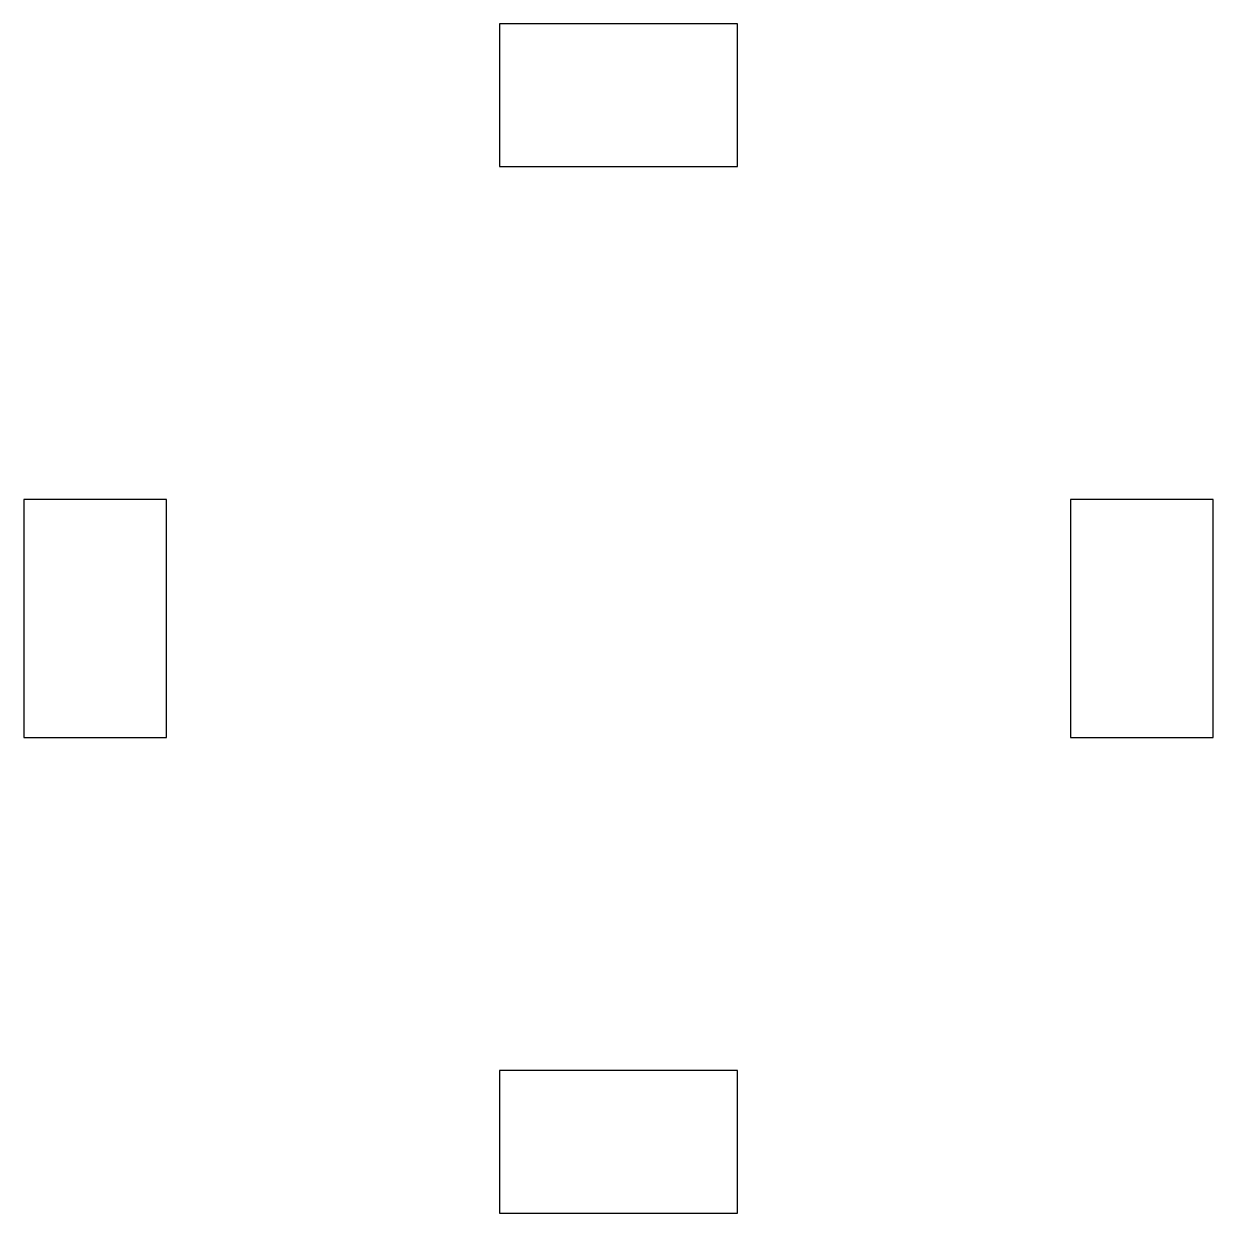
# Model space of a CAD drawing. Header units: millimetres. Extents: x -12.5 to 12.5, y -12.5 to 12.5.
import ezdxf

# ---------------------------------------------------------------- set-up
doc = ezdxf.new("R2010")
doc.units = ezdxf.units.MM
doc.layers.get('0').update_dxf_attribs({"linetype": 'CONTINUOUS'})

msp = doc.modelspace()

# ---------------------------------------------------------------- linework, layer by layer
for points in [[(2.5, 12.5), (-2.5, 12.5), (-2.5, 9.5), (2.5, 9.5)], [(-12.5, 2.5), (-12.5, -2.5), (-9.5, -2.5), (-9.5, 2.5)], [(12.5, 2.5), (9.5, 2.5), (9.5, -2.5), (12.5, -2.5)], [(-2.5, -12.5), (2.5, -12.5), (2.5, -9.5), (-2.5, -9.5)]]:
    msp.add_lwpolyline(points, close=True)

doc.saveas('drawing.dxf')
